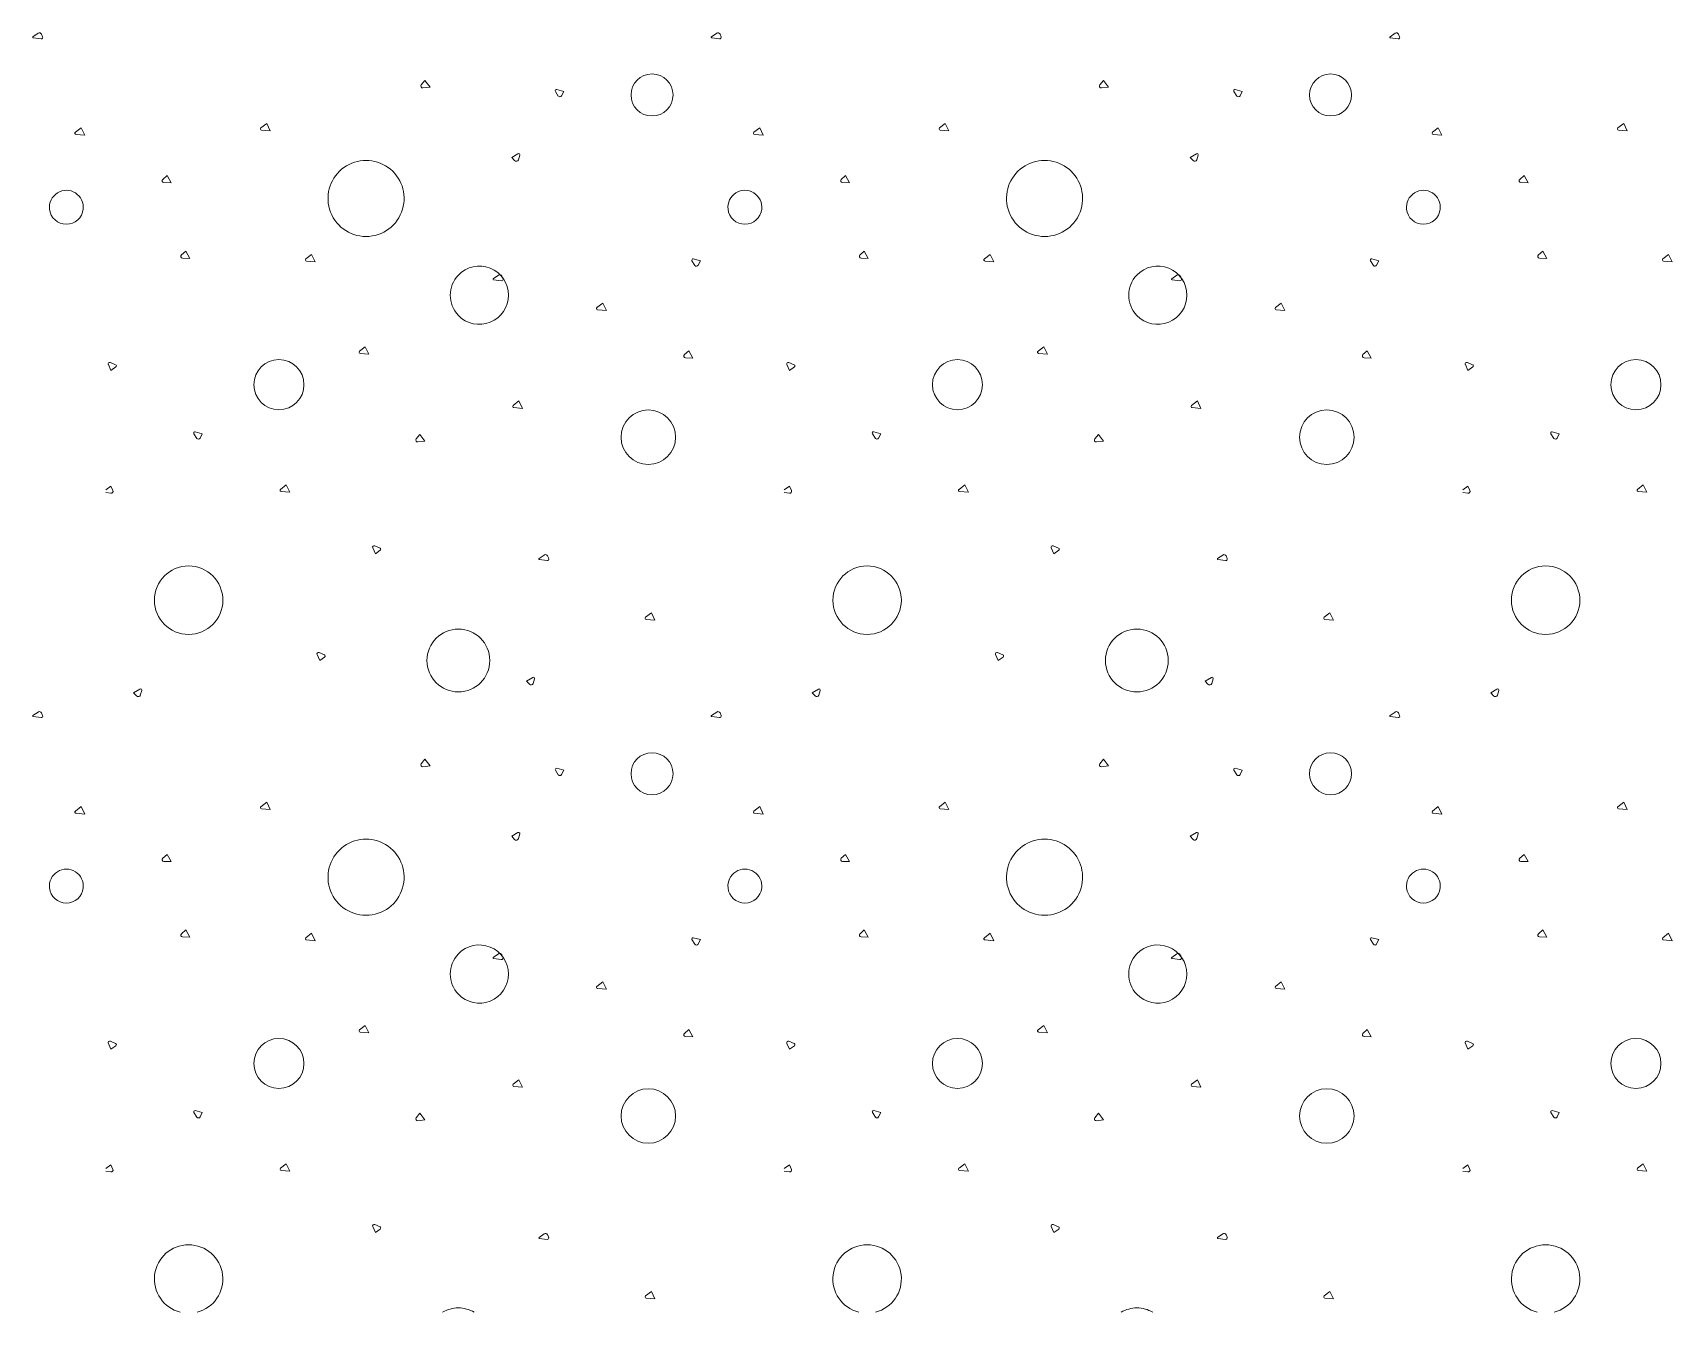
# Model space of a CAD drawing. Header units: millimetres. Extents: x 15 to 2176, y 3 to 641.
# Drawn here: x 1953.93 to 1992.59, y 18.47 to 48.63 of the extents above; entities that cross this region are included whole.
import ezdxf
from ezdxf.xclip import XClip

# ---------------------------------------------------------------- set-up
doc = ezdxf.new("R2010")
doc.units = ezdxf.units.MM
doc.header["$MEASUREMENT"] = 0
doc.header["$XCLIPFRAME"] = 0
doc.layers.add('A--------P-', color=7, linetype='Continuous')
doc.layers.add('A-L-10--EF-', color=4, linetype='Continuous', lineweight=0)

# ---------------------------------------------------------------- blocks, each defined once
blk = doc.blocks.new('*X12')
at = {"layer": 'A-L-10--EF-'}
for p, q in [((1953.935, 48.536), (1954.057, 48.621)), ((1954.124, 48.489), (1953.941, 48.514)), ((1954.136, 48.599), (1954.162, 48.539)), ((1969.935, 48.536), (1970.057, 48.621)), ((1970.124, 48.489), (1969.941, 48.514)), ((1970.136, 48.599), (1970.162, 48.539)), ((1985.935, 48.536), (1986.057, 48.621)), ((1986.124, 48.489), (1985.941, 48.514)), ((1986.136, 48.599), (1986.162, 48.539)), ((1963.091, 47.402), (1963.177, 47.506)), ((1963.297, 47.353), (1963.129, 47.332)), ((1963.177, 47.506), (1963.297, 47.353)), ((1966.323, 47.141), (1966.254, 47.251)), ((1966.286, 47.294), (1966.451, 47.25)), ((1966.451, 47.25), (1966.398, 47.145)), ((1979.091, 47.402), (1979.177, 47.506)), ((1979.297, 47.353), (1979.129, 47.332)), ((1979.177, 47.506), (1979.297, 47.353)), ((1982.323, 47.141), (1982.254, 47.251)), ((1982.286, 47.294), (1982.451, 47.25)), ((1982.451, 47.25), (1982.398, 47.145)), ((1959.31, 46.39), (1959.446, 46.495)), ((1959.446, 46.495), (1959.531, 46.321)), ((1975.31, 46.39), (1975.446, 46.495)), ((1975.446, 46.495), (1975.531, 46.321)), ((1991.31, 46.39), (1991.446, 46.495)), ((1991.446, 46.495), (1991.531, 46.321)), ((1954.936, 46.286), (1955.071, 46.391)), ((1955.156, 46.216), (1954.951, 46.234)), ((1955.071, 46.391), (1955.156, 46.216)), ((1959.531, 46.321), (1959.326, 46.338)), ((1970.936, 46.286), (1971.071, 46.391)), ((1971.156, 46.216), (1970.951, 46.234)), ((1971.071, 46.391), (1971.156, 46.216)), ((1975.531, 46.321), (1975.326, 46.338)), ((1986.936, 46.286), (1987.071, 46.391)), ((1987.156, 46.216), (1986.951, 46.234)), ((1987.071, 46.391), (1987.156, 46.216)), ((1991.531, 46.321), (1991.326, 46.338)), ((1965.371, 45.779), (1965.223, 45.693)), ((1965.223, 45.693), (1965.29, 45.618)), ((1965.38, 45.638), (1965.413, 45.746)), ((1981.371, 45.779), (1981.223, 45.693)), ((1981.223, 45.693), (1981.29, 45.618)), ((1981.38, 45.638), (1981.413, 45.746)), ((1956.996, 45.175), (1957.098, 45.264)), ((1957.098, 45.264), (1957.193, 45.095)), ((1972.996, 45.175), (1973.098, 45.264)), ((1973.098, 45.264), (1973.193, 45.095)), ((1988.996, 45.175), (1989.098, 45.264)), ((1989.098, 45.264), (1989.193, 45.095)), ((1957.193, 45.095), (1957.024, 45.099)), ((1973.193, 45.095), (1973.024, 45.099)), ((1989.193, 45.095), (1989.024, 45.099)), ((1957.437, 43.394), (1957.538, 43.483)), ((1957.633, 43.314), (1957.464, 43.319)), ((1957.538, 43.483), (1957.633, 43.314)), ((1960.369, 43.3), (1960.505, 43.405)), ((1960.505, 43.405), (1960.59, 43.231)), ((1969.506, 43.302), (1969.672, 43.258)), ((1973.437, 43.394), (1973.538, 43.483)), ((1973.633, 43.314), (1973.464, 43.319)), ((1973.538, 43.483), (1973.633, 43.314)), ((1976.369, 43.3), (1976.505, 43.405)), ((1976.505, 43.405), (1976.59, 43.231)), ((1985.506, 43.302), (1985.672, 43.258)), ((1989.437, 43.394), (1989.538, 43.483)), ((1989.633, 43.314), (1989.464, 43.319)), ((1989.538, 43.483), (1989.633, 43.314)), ((1992.369, 43.3), (1992.505, 43.405)), ((1992.505, 43.405), (1992.59, 43.231)), ((1960.59, 43.231), (1960.385, 43.249)), ((1964.79, 42.834), (1964.912, 42.92)), ((1969.544, 43.149), (1969.475, 43.258)), ((1969.672, 43.258), (1969.619, 43.153)), ((1976.59, 43.231), (1976.385, 43.249)), ((1980.79, 42.834), (1980.912, 42.92)), ((1985.544, 43.149), (1985.475, 43.258)), ((1985.672, 43.258), (1985.619, 43.153)), ((1992.59, 43.231), (1992.385, 43.249)), ((1964.978, 42.787), (1964.795, 42.812)), ((1964.991, 42.897), (1965.016, 42.837)), ((1980.978, 42.787), (1980.795, 42.812)), ((1980.991, 42.897), (1981.016, 42.837)), ((1967.235, 42.155), (1967.371, 42.261)), ((1967.371, 42.261), (1967.456, 42.086)), ((1983.235, 42.155), (1983.371, 42.261)), ((1983.371, 42.261), (1983.456, 42.086)), ((1967.456, 42.086), (1967.251, 42.104)), ((1983.456, 42.086), (1983.251, 42.104)), ((1961.635, 41.127), (1961.77, 41.232)), ((1961.855, 41.058), (1961.65, 41.075)), ((1961.77, 41.232), (1961.855, 41.058)), ((1969.296, 41.045), (1969.397, 41.134)), ((1969.397, 41.134), (1969.492, 40.965)), ((1977.635, 41.127), (1977.77, 41.232)), ((1977.855, 41.058), (1977.65, 41.075)), ((1977.77, 41.232), (1977.855, 41.058)), ((1985.296, 41.045), (1985.397, 41.134)), ((1985.397, 41.134), (1985.492, 40.965)), ((1955.712, 40.811), (1955.773, 40.671)), ((1955.884, 40.804), (1955.759, 40.859)), ((1955.773, 40.671), (1955.889, 40.754)), ((1969.492, 40.965), (1969.323, 40.969)), ((1971.712, 40.811), (1971.773, 40.671)), ((1971.884, 40.804), (1971.759, 40.859)), ((1971.773, 40.671), (1971.889, 40.754)), ((1985.492, 40.965), (1985.323, 40.969)), ((1987.712, 40.811), (1987.773, 40.671)), ((1987.884, 40.804), (1987.759, 40.859)), ((1987.773, 40.671), (1987.889, 40.754)), ((1965.257, 39.847), (1965.392, 39.953)), ((1965.392, 39.953), (1965.477, 39.778)), ((1981.257, 39.847), (1981.392, 39.953)), ((1981.392, 39.953), (1981.477, 39.778)), ((1965.477, 39.778), (1965.272, 39.796)), ((1981.477, 39.778), (1981.272, 39.796)), ((1957.799, 39.072), (1957.729, 39.182)), ((1957.761, 39.225), (1957.927, 39.181)), ((1957.927, 39.181), (1957.874, 39.076)), ((1962.973, 39.058), (1963.059, 39.162)), ((1963.059, 39.162), (1963.179, 39.009)), ((1973.799, 39.072), (1973.729, 39.182)), ((1973.761, 39.225), (1973.927, 39.181)), ((1973.927, 39.181), (1973.874, 39.076)), ((1978.973, 39.058), (1979.059, 39.162)), ((1979.059, 39.162), (1979.179, 39.009)), ((1989.799, 39.072), (1989.729, 39.182)), ((1989.761, 39.225), (1989.927, 39.181)), ((1989.927, 39.181), (1989.874, 39.076)), ((1963.179, 39.009), (1963.011, 38.988)), ((1979.179, 39.009), (1979.011, 38.988)), ((1955.652, 37.862), (1955.772, 37.947)), ((1955.772, 37.947), (1955.819, 37.839)), ((1959.772, 37.869), (1959.907, 37.974)), ((1959.907, 37.974), (1959.992, 37.8)), ((1971.652, 37.862), (1971.772, 37.947)), ((1971.772, 37.947), (1971.819, 37.839)), ((1975.772, 37.869), (1975.907, 37.974)), ((1975.907, 37.974), (1975.992, 37.8)), ((1987.652, 37.862), (1987.772, 37.947)), ((1987.772, 37.947), (1987.819, 37.839)), ((1991.772, 37.869), (1991.907, 37.974)), ((1991.907, 37.974), (1991.992, 37.8)), ((1955.773, 37.779), (1955.652, 37.795)), ((1959.992, 37.8), (1959.787, 37.818)), ((1971.773, 37.779), (1971.652, 37.795)), ((1975.992, 37.8), (1975.787, 37.818)), ((1987.773, 37.779), (1987.652, 37.795)), ((1991.992, 37.8), (1991.787, 37.818)), ((1961.946, 36.492), (1962.008, 36.351)), ((1962.119, 36.484), (1961.994, 36.539)), ((1962.008, 36.351), (1962.124, 36.435)), ((1977.946, 36.492), (1978.008, 36.351)), ((1978.119, 36.484), (1977.994, 36.539)), ((1978.008, 36.351), (1978.124, 36.435)), ((1965.869, 36.236), (1965.991, 36.322)), ((1966.058, 36.189), (1965.874, 36.214)), ((1966.07, 36.299), (1966.096, 36.239)), ((1981.869, 36.236), (1981.991, 36.322)), ((1982.058, 36.189), (1981.874, 36.214)), ((1982.07, 36.299), (1982.096, 36.239)), ((1968.382, 34.857), (1968.517, 34.962)), ((1968.602, 34.788), (1968.397, 34.805)), ((1968.517, 34.962), (1968.602, 34.788)), ((1984.382, 34.857), (1984.517, 34.962)), ((1984.602, 34.788), (1984.397, 34.805)), ((1984.517, 34.962), (1984.602, 34.788)), ((1960.807, 33.967), (1960.682, 34.022)), ((1976.807, 33.967), (1976.682, 34.022)), ((1960.634, 33.974), (1960.696, 33.834)), ((1960.696, 33.834), (1960.812, 33.917)), ((1976.634, 33.974), (1976.696, 33.834)), ((1976.696, 33.834), (1976.812, 33.917)), ((1965.722, 33.438), (1965.573, 33.352)), ((1965.573, 33.352), (1965.641, 33.277)), ((1965.731, 33.297), (1965.764, 33.404)), ((1981.722, 33.438), (1981.573, 33.352)), ((1981.573, 33.352), (1981.641, 33.277)), ((1981.731, 33.297), (1981.764, 33.404)), ((1956.457, 33.163), (1956.309, 33.077)), ((1956.309, 33.077), (1956.376, 33.002)), ((1956.466, 33.022), (1956.499, 33.129)), ((1972.457, 33.163), (1972.309, 33.077)), ((1972.309, 33.077), (1972.376, 33.002)), ((1972.466, 33.022), (1972.499, 33.129)), ((1988.457, 33.163), (1988.309, 33.077)), ((1988.309, 33.077), (1988.376, 33.002)), ((1988.466, 33.022), (1988.499, 33.129)), ((1953.935, 32.536), (1954.057, 32.621)), ((1954.124, 32.489), (1953.941, 32.514)), ((1954.136, 32.599), (1954.162, 32.539)), ((1969.935, 32.536), (1970.057, 32.621)), ((1970.124, 32.489), (1969.941, 32.514)), ((1970.136, 32.599), (1970.162, 32.539)), ((1985.935, 32.536), (1986.057, 32.621)), ((1986.124, 32.489), (1985.941, 32.514)), ((1986.136, 32.599), (1986.162, 32.539)), ((1963.091, 31.402), (1963.177, 31.506)), ((1963.297, 31.353), (1963.129, 31.332)), ((1963.177, 31.506), (1963.297, 31.353)), ((1979.091, 31.402), (1979.177, 31.506)), ((1979.297, 31.353), (1979.129, 31.332)), ((1979.177, 31.506), (1979.297, 31.353)), ((1966.323, 31.141), (1966.254, 31.251)), ((1966.286, 31.294), (1966.451, 31.25)), ((1966.451, 31.25), (1966.398, 31.145)), ((1982.323, 31.141), (1982.254, 31.251)), ((1982.286, 31.294), (1982.451, 31.25)), ((1982.451, 31.25), (1982.398, 31.145)), ((1954.936, 30.286), (1955.071, 30.391)), ((1955.156, 30.216), (1954.951, 30.234)), ((1955.071, 30.391), (1955.156, 30.216)), ((1959.31, 30.39), (1959.446, 30.495)), ((1959.531, 30.321), (1959.326, 30.338)), ((1959.446, 30.495), (1959.531, 30.321)), ((1970.936, 30.286), (1971.071, 30.391)), ((1971.156, 30.216), (1970.951, 30.234)), ((1971.071, 30.391), (1971.156, 30.216)), ((1975.31, 30.39), (1975.446, 30.495)), ((1975.531, 30.321), (1975.326, 30.338)), ((1975.446, 30.495), (1975.531, 30.321)), ((1986.936, 30.286), (1987.071, 30.391)), ((1987.156, 30.216), (1986.951, 30.234)), ((1987.071, 30.391), (1987.156, 30.216)), ((1991.31, 30.39), (1991.446, 30.495)), ((1991.531, 30.321), (1991.326, 30.338)), ((1991.446, 30.495), (1991.531, 30.321)), ((1965.371, 29.779), (1965.223, 29.693)), ((1981.371, 29.779), (1981.223, 29.693)), ((1965.223, 29.693), (1965.29, 29.618)), ((1965.38, 29.638), (1965.413, 29.746)), ((1981.223, 29.693), (1981.29, 29.618)), ((1981.38, 29.638), (1981.413, 29.746)), ((1956.996, 29.175), (1957.098, 29.264)), ((1957.193, 29.095), (1957.024, 29.099)), ((1957.098, 29.264), (1957.193, 29.095)), ((1972.996, 29.175), (1973.098, 29.264)), ((1973.193, 29.095), (1973.024, 29.099)), ((1973.098, 29.264), (1973.193, 29.095)), ((1988.996, 29.175), (1989.098, 29.264)), ((1989.193, 29.095), (1989.024, 29.099)), ((1989.098, 29.264), (1989.193, 29.095)), ((1957.437, 27.394), (1957.538, 27.483)), ((1957.538, 27.483), (1957.633, 27.314)), ((1973.437, 27.394), (1973.538, 27.483)), ((1973.538, 27.483), (1973.633, 27.314)), ((1989.437, 27.394), (1989.538, 27.483)), ((1989.538, 27.483), (1989.633, 27.314)), ((1957.633, 27.314), (1957.464, 27.319)), ((1960.369, 27.3), (1960.505, 27.405)), ((1960.59, 27.231), (1960.385, 27.249)), ((1960.505, 27.405), (1960.59, 27.231)), ((1969.544, 27.149), (1969.475, 27.258)), ((1969.506, 27.302), (1969.672, 27.258)), ((1969.672, 27.258), (1969.619, 27.153)), ((1973.633, 27.314), (1973.464, 27.319)), ((1976.369, 27.3), (1976.505, 27.405)), ((1976.59, 27.231), (1976.385, 27.249)), ((1976.505, 27.405), (1976.59, 27.231)), ((1985.544, 27.149), (1985.475, 27.258)), ((1985.506, 27.302), (1985.672, 27.258)), ((1985.672, 27.258), (1985.619, 27.153)), ((1989.633, 27.314), (1989.464, 27.319)), ((1992.369, 27.3), (1992.505, 27.405)), ((1992.59, 27.231), (1992.385, 27.249)), ((1992.505, 27.405), (1992.59, 27.231)), ((1964.79, 26.834), (1964.912, 26.92)), ((1964.978, 26.787), (1964.795, 26.812)), ((1964.991, 26.897), (1965.016, 26.837)), ((1980.79, 26.834), (1980.912, 26.92)), ((1980.978, 26.787), (1980.795, 26.812)), ((1980.991, 26.897), (1981.016, 26.837)), ((1967.235, 26.155), (1967.371, 26.261)), ((1967.456, 26.086), (1967.251, 26.104)), ((1967.371, 26.261), (1967.456, 26.086)), ((1983.235, 26.155), (1983.371, 26.261)), ((1983.456, 26.086), (1983.251, 26.104)), ((1983.371, 26.261), (1983.456, 26.086)), ((1961.635, 25.127), (1961.77, 25.232)), ((1961.77, 25.232), (1961.855, 25.058)), ((1969.296, 25.045), (1969.397, 25.134)), ((1969.397, 25.134), (1969.492, 24.965)), ((1977.635, 25.127), (1977.77, 25.232)), ((1977.77, 25.232), (1977.855, 25.058)), ((1985.296, 25.045), (1985.397, 25.134)), ((1985.397, 25.134), (1985.492, 24.965)), ((1955.712, 24.811), (1955.773, 24.671)), ((1955.884, 24.804), (1955.759, 24.859)), ((1955.773, 24.671), (1955.889, 24.754)), ((1961.855, 25.058), (1961.65, 25.075)), ((1969.492, 24.965), (1969.323, 24.969)), ((1971.712, 24.811), (1971.773, 24.671)), ((1971.884, 24.804), (1971.759, 24.859)), ((1971.773, 24.671), (1971.889, 24.754)), ((1977.855, 25.058), (1977.65, 25.075)), ((1985.492, 24.965), (1985.323, 24.969)), ((1987.712, 24.811), (1987.773, 24.671)), ((1987.884, 24.804), (1987.759, 24.859)), ((1987.773, 24.671), (1987.889, 24.754)), ((1965.257, 23.847), (1965.392, 23.953)), ((1965.477, 23.778), (1965.272, 23.796)), ((1965.392, 23.953), (1965.477, 23.778)), ((1981.257, 23.847), (1981.392, 23.953)), ((1981.477, 23.778), (1981.272, 23.796)), ((1981.392, 23.953), (1981.477, 23.778)), ((1957.761, 23.225), (1957.927, 23.181)), ((1973.761, 23.225), (1973.927, 23.181)), ((1989.761, 23.225), (1989.927, 23.181)), ((1957.799, 23.072), (1957.729, 23.182)), ((1957.927, 23.181), (1957.874, 23.076)), ((1962.973, 23.058), (1963.059, 23.162)), ((1963.179, 23.009), (1963.011, 22.988)), ((1963.059, 23.162), (1963.179, 23.009)), ((1973.799, 23.072), (1973.729, 23.182)), ((1973.927, 23.181), (1973.874, 23.076)), ((1978.973, 23.058), (1979.059, 23.162)), ((1979.179, 23.009), (1979.011, 22.988)), ((1979.059, 23.162), (1979.179, 23.009)), ((1989.799, 23.072), (1989.729, 23.182)), ((1989.927, 23.181), (1989.874, 23.076)), ((1955.652, 21.862), (1955.772, 21.947)), ((1955.773, 21.779), (1955.652, 21.795)), ((1955.772, 21.947), (1955.819, 21.839)), ((1959.772, 21.869), (1959.907, 21.974)), ((1959.992, 21.8), (1959.787, 21.818)), ((1959.907, 21.974), (1959.992, 21.8)), ((1971.652, 21.862), (1971.772, 21.947)), ((1971.773, 21.779), (1971.652, 21.795)), ((1971.772, 21.947), (1971.819, 21.839)), ((1975.772, 21.869), (1975.907, 21.974)), ((1975.992, 21.8), (1975.787, 21.818)), ((1975.907, 21.974), (1975.992, 21.8)), ((1987.652, 21.862), (1987.772, 21.947)), ((1987.773, 21.779), (1987.652, 21.795)), ((1987.772, 21.947), (1987.819, 21.839)), ((1991.772, 21.869), (1991.907, 21.974)), ((1991.992, 21.8), (1991.787, 21.818)), ((1991.907, 21.974), (1991.992, 21.8)), ((1961.946, 20.492), (1962.008, 20.351)), ((1962.119, 20.484), (1961.994, 20.539)), ((1977.946, 20.492), (1978.008, 20.351)), ((1978.119, 20.484), (1977.994, 20.539)), ((1962.008, 20.351), (1962.124, 20.435)), ((1965.869, 20.236), (1965.991, 20.322)), ((1966.058, 20.189), (1965.874, 20.214)), ((1966.07, 20.299), (1966.096, 20.239)), ((1978.008, 20.351), (1978.124, 20.435)), ((1981.869, 20.236), (1981.991, 20.322)), ((1982.058, 20.189), (1981.874, 20.214)), ((1982.07, 20.299), (1982.096, 20.239)), ((1968.382, 18.857), (1968.517, 18.962)), ((1968.517, 18.962), (1968.602, 18.788)), ((1984.382, 18.857), (1984.517, 18.962)), ((1984.517, 18.962), (1984.602, 18.788)), ((1968.602, 18.788), (1968.397, 18.805)), ((1984.602, 18.788), (1984.397, 18.805))]:
    blk.add_line(p, q, dxfattribs=at)
for centre, radius in [((1968.533, 47.166), 0.496), ((1984.533, 47.166), 0.496), ((1959.735, 40.337), 0.59), ((1975.735, 40.337), 0.59), ((1991.735, 40.337), 0.59), ((1968.445, 39.098), 0.643), ((1984.445, 39.098), 0.643), ((1957.605, 35.257), 0.807), ((1973.605, 35.257), 0.807), ((1989.605, 35.257), 0.807), ((1968.533, 31.166), 0.496), ((1984.533, 31.166), 0.496), ((1959.735, 24.337), 0.59), ((1975.735, 24.337), 0.59), ((1991.735, 24.337), 0.59), ((1968.445, 23.098), 0.643), ((1984.445, 23.098), 0.643)]:
    blk.add_circle(centre, radius, dxfattribs=at)
for centre, radius, start, end in [((1953.942, 48.526), 0.012, 125.1139, 262.2885), ((1954.088, 48.578), 0.0528, 23.1926, 125.1139), ((1954.129, 48.525), 0.036, 262.2885, 23.1926), ((1969.942, 48.526), 0.012, 125.1139, 262.2885), ((1970.088, 48.578), 0.0528, 23.1926, 125.1139), ((1970.129, 48.525), 0.036, 262.2885, 23.1926), ((1985.942, 48.526), 0.012, 125.1139, 262.2885), ((1986.088, 48.578), 0.0528, 23.1926, 125.1139), ((1986.129, 48.525), 0.036, 262.2885, 23.1926), ((1963.124, 47.375), 0.0432, 140.1139, 277.2885), ((1966.278, 47.266), 0.0288, 75.2067, 212.3813), ((1979.124, 47.375), 0.0432, 140.1139, 277.2885), ((1982.278, 47.266), 0.0288, 75.2067, 212.3813), ((1966.36, 47.164), 0.0432, 212.3813, 333.2854), ((1982.36, 47.164), 0.0432, 212.3813, 333.2854), ((1954.953, 46.263), 0.0288, 127.9022, 265.0768), ((1959.328, 46.367), 0.0288, 127.9022, 265.0768), ((1970.953, 46.263), 0.0288, 127.9022, 265.0768), ((1975.328, 46.367), 0.0288, 127.9022, 265.0768), ((1986.953, 46.263), 0.0288, 127.9022, 265.0768), ((1991.328, 46.367), 0.0288, 127.9022, 265.0768), ((1961.789, 44.727), 0.897, 343.6089, 196.3911), ((1965.33, 45.654), 0.0528, 221.9213, 342.8254), ((1965.386, 45.754), 0.0288, 342.8254, 120), ((1977.789, 44.727), 0.897, 343.6089, 196.3911), ((1981.33, 45.654), 0.0528, 221.9213, 342.8254), ((1981.386, 45.754), 0.0288, 342.8254, 120), ((1954.722, 44.518), 0.4, 353.7067, 186.2933), ((1957.025, 45.143), 0.0432, 131.2386, 268.4132), ((1970.722, 44.518), 0.4, 353.7067, 186.2933), ((1973.025, 45.143), 0.0432, 131.2386, 268.4132), ((1986.722, 44.518), 0.4, 353.7067, 186.2933), ((1989.025, 45.143), 0.0432, 131.2386, 268.4132), ((1954.722, 44.518), 0.4, 186.2933, 353.7067), ((1961.789, 44.727), 0.897, 196.3911, 343.6089), ((1970.722, 44.518), 0.4, 186.2933, 353.7067), ((1977.789, 44.727), 0.897, 196.3911, 343.6089), ((1986.722, 44.518), 0.4, 186.2933, 353.7067), ((1957.465, 43.362), 0.0432, 131.2386, 268.4132), ((1960.387, 43.277), 0.0288, 127.9022, 265.0768), ((1969.499, 43.274), 0.0288, 75.2067, 212.3813), ((1973.465, 43.362), 0.0432, 131.2386, 268.4132), ((1976.387, 43.277), 0.0288, 127.9022, 265.0768), ((1985.499, 43.274), 0.0288, 75.2067, 212.3813), ((1989.465, 43.362), 0.0432, 131.2386, 268.4132), ((1992.387, 43.277), 0.0288, 127.9022, 265.0768), ((1964.46, 42.445), 0.686, 136.1287, 223.8713), ((1964.46, 42.445), 0.686, 223.8713, 136.1287), ((1964.942, 42.876), 0.0528, 23.1926, 125.1139), ((1969.581, 43.172), 0.0432, 212.3813, 333.2854), ((1980.46, 42.445), 0.686, 136.1287, 223.8713), ((1980.46, 42.445), 0.686, 223.8713, 136.1287), ((1980.942, 42.876), 0.0528, 23.1926, 125.1139), ((1985.581, 43.172), 0.0432, 212.3813, 333.2854), ((1964.797, 42.824), 0.012, 125.1139, 262.2885), ((1964.983, 42.823), 0.036, 262.2885, 23.1926), ((1980.797, 42.824), 0.012, 125.1139, 262.2885), ((1980.983, 42.823), 0.036, 262.2885, 23.1926), ((1967.253, 42.133), 0.0288, 127.9022, 265.0768), ((1983.253, 42.133), 0.0288, 127.9022, 265.0768), ((1961.653, 41.104), 0.0288, 127.9022, 265.0768), ((1969.325, 41.013), 0.0432, 131.2386, 268.4132), ((1977.653, 41.104), 0.0288, 127.9022, 265.0768), ((1985.325, 41.013), 0.0432, 131.2386, 268.4132), ((1955.744, 40.826), 0.036, 66.4475, 203.6221), ((1955.873, 40.778), 0.0288, 305.5434, 66.4475), ((1971.744, 40.826), 0.036, 66.4475, 203.6221), ((1971.873, 40.778), 0.0288, 305.5434, 66.4475), ((1987.744, 40.826), 0.036, 66.4475, 203.6221), ((1987.873, 40.778), 0.0288, 305.5434, 66.4475), ((1965.275, 39.825), 0.0288, 127.9022, 265.0768), ((1981.275, 39.825), 0.0288, 127.9022, 265.0768), ((1957.753, 39.197), 0.0288, 75.2067, 212.3813), ((1957.835, 39.095), 0.0432, 212.3813, 333.2854), ((1963.006, 39.03), 0.0432, 140.1139, 277.2885), ((1973.753, 39.197), 0.0288, 75.2067, 212.3813), ((1973.835, 39.095), 0.0432, 212.3813, 333.2854), ((1979.006, 39.03), 0.0432, 140.1139, 277.2885), ((1989.753, 39.197), 0.0288, 75.2067, 212.3813), ((1989.835, 39.095), 0.0432, 212.3813, 333.2854), ((1955.779, 37.822), 0.0432, 262.2885, 23.1926), ((1959.789, 37.846), 0.0288, 127.9022, 265.0768), ((1971.779, 37.822), 0.0432, 262.2885, 23.1926), ((1975.789, 37.846), 0.0288, 127.9022, 265.0768), ((1987.779, 37.822), 0.0432, 262.2885, 23.1926), ((1991.789, 37.846), 0.0288, 127.9022, 265.0768), ((1961.979, 36.506), 0.036, 66.4475, 203.6221), ((1962.107, 36.458), 0.0288, 305.5434, 66.4475), ((1977.979, 36.506), 0.036, 66.4475, 203.6221), ((1978.107, 36.458), 0.0288, 305.5434, 66.4475), ((1965.876, 36.226), 0.012, 125.1139, 262.2885), ((1966.021, 36.278), 0.0528, 23.1926, 125.1139), ((1966.062, 36.225), 0.036, 262.2885, 23.1926), ((1981.876, 36.226), 0.012, 125.1139, 262.2885), ((1982.021, 36.278), 0.0528, 23.1926, 125.1139), ((1982.062, 36.225), 0.036, 262.2885, 23.1926), ((1968.4, 34.834), 0.0288, 127.9022, 265.0768), ((1984.4, 34.834), 0.0288, 127.9022, 265.0768), ((1963.966, 33.835), 0.74, 90, 270), ((1963.966, 33.835), 0.74, 270, 90), ((1979.966, 33.835), 0.74, 90, 270), ((1979.966, 33.835), 0.74, 270, 90), ((1960.667, 33.989), 0.036, 66.4475, 203.6221), ((1976.667, 33.989), 0.036, 66.4475, 203.6221), ((1960.795, 33.941), 0.0288, 305.5434, 66.4475), ((1976.795, 33.941), 0.0288, 305.5434, 66.4475), ((1965.68, 33.312), 0.0528, 221.9213, 342.8254), ((1965.736, 33.413), 0.0288, 342.8254, 120), ((1981.68, 33.312), 0.0528, 221.9213, 342.8254), ((1981.736, 33.413), 0.0288, 342.8254, 120), ((1956.416, 33.037), 0.0528, 221.9213, 342.8254), ((1956.472, 33.138), 0.0288, 342.8254, 120), ((1972.416, 33.037), 0.0528, 221.9213, 342.8254), ((1972.472, 33.138), 0.0288, 342.8254, 120), ((1988.416, 33.037), 0.0528, 221.9213, 342.8254), ((1988.472, 33.138), 0.0288, 342.8254, 120), ((1953.942, 32.526), 0.012, 125.1139, 262.2885), ((1954.088, 32.578), 0.0528, 23.1926, 125.1139), ((1954.129, 32.525), 0.036, 262.2885, 23.1926), ((1969.942, 32.526), 0.012, 125.1139, 262.2885), ((1970.088, 32.578), 0.0528, 23.1926, 125.1139), ((1970.129, 32.525), 0.036, 262.2885, 23.1926), ((1985.942, 32.526), 0.012, 125.1139, 262.2885), ((1986.088, 32.578), 0.0528, 23.1926, 125.1139), ((1986.129, 32.525), 0.036, 262.2885, 23.1926), ((1963.124, 31.375), 0.0432, 140.1139, 277.2885), ((1979.124, 31.375), 0.0432, 140.1139, 277.2885), ((1966.278, 31.266), 0.0288, 75.2067, 212.3813), ((1966.36, 31.164), 0.0432, 212.3813, 333.2854), ((1982.278, 31.266), 0.0288, 75.2067, 212.3813), ((1982.36, 31.164), 0.0432, 212.3813, 333.2854), ((1954.953, 30.263), 0.0288, 127.9022, 265.0768), ((1959.328, 30.367), 0.0288, 127.9022, 265.0768), ((1970.953, 30.263), 0.0288, 127.9022, 265.0768), ((1975.328, 30.367), 0.0288, 127.9022, 265.0768), ((1986.953, 30.263), 0.0288, 127.9022, 265.0768), ((1991.328, 30.367), 0.0288, 127.9022, 265.0768), ((1965.386, 29.754), 0.0288, 342.8254, 120), ((1981.386, 29.754), 0.0288, 342.8254, 120), ((1961.789, 28.727), 0.897, 343.6089, 196.3911), ((1965.33, 29.654), 0.0528, 221.9213, 342.8254), ((1977.789, 28.727), 0.897, 343.6089, 196.3911), ((1981.33, 29.654), 0.0528, 221.9213, 342.8254), ((1957.025, 29.143), 0.0432, 131.2386, 268.4132), ((1973.025, 29.143), 0.0432, 131.2386, 268.4132), ((1989.025, 29.143), 0.0432, 131.2386, 268.4132), ((1954.722, 28.518), 0.4, 353.7067, 186.2933), ((1970.722, 28.518), 0.4, 353.7067, 186.2933), ((1986.722, 28.518), 0.4, 353.7067, 186.2933), ((1954.722, 28.518), 0.4, 186.2933, 353.7067), ((1961.789, 28.727), 0.897, 196.3911, 343.6089), ((1970.722, 28.518), 0.4, 186.2933, 353.7067), ((1977.789, 28.727), 0.897, 196.3911, 343.6089), ((1986.722, 28.518), 0.4, 186.2933, 353.7067), ((1957.465, 27.362), 0.0432, 131.2386, 268.4132), ((1960.387, 27.277), 0.0288, 127.9022, 265.0768), ((1964.46, 26.445), 0.686, 223.8713, 136.1287), ((1969.499, 27.274), 0.0288, 75.2067, 212.3813), ((1969.581, 27.172), 0.0432, 212.3813, 333.2854), ((1973.465, 27.362), 0.0432, 131.2386, 268.4132), ((1976.387, 27.277), 0.0288, 127.9022, 265.0768), ((1980.46, 26.445), 0.686, 223.8713, 136.1287), ((1985.499, 27.274), 0.0288, 75.2067, 212.3813), ((1985.581, 27.172), 0.0432, 212.3813, 333.2854), ((1989.465, 27.362), 0.0432, 131.2386, 268.4132), ((1992.387, 27.277), 0.0288, 127.9022, 265.0768), ((1964.46, 26.445), 0.686, 136.1287, 223.8713), ((1964.797, 26.824), 0.012, 125.1139, 262.2885), ((1964.942, 26.876), 0.0528, 23.1926, 125.1139), ((1964.983, 26.823), 0.036, 262.2885, 23.1926), ((1980.46, 26.445), 0.686, 136.1287, 223.8713), ((1980.797, 26.824), 0.012, 125.1139, 262.2885), ((1980.942, 26.876), 0.0528, 23.1926, 125.1139), ((1980.983, 26.823), 0.036, 262.2885, 23.1926), ((1967.253, 26.133), 0.0288, 127.9022, 265.0768), ((1983.253, 26.133), 0.0288, 127.9022, 265.0768), ((1955.744, 24.826), 0.036, 66.4475, 203.6221), ((1955.873, 24.778), 0.0288, 305.5434, 66.4475), ((1961.653, 25.104), 0.0288, 127.9022, 265.0768), ((1969.325, 25.013), 0.0432, 131.2386, 268.4132), ((1971.744, 24.826), 0.036, 66.4475, 203.6221), ((1971.873, 24.778), 0.0288, 305.5434, 66.4475), ((1977.653, 25.104), 0.0288, 127.9022, 265.0768), ((1985.325, 25.013), 0.0432, 131.2386, 268.4132), ((1987.744, 24.826), 0.036, 66.4475, 203.6221), ((1987.873, 24.778), 0.0288, 305.5434, 66.4475), ((1965.275, 23.825), 0.0288, 127.9022, 265.0768), ((1981.275, 23.825), 0.0288, 127.9022, 265.0768), ((1957.753, 23.197), 0.0288, 75.2067, 212.3813), ((1973.753, 23.197), 0.0288, 75.2067, 212.3813), ((1989.753, 23.197), 0.0288, 75.2067, 212.3813), ((1957.835, 23.095), 0.0432, 212.3813, 333.2854), ((1963.006, 23.03), 0.0432, 140.1139, 277.2885), ((1973.835, 23.095), 0.0432, 212.3813, 333.2854), ((1979.006, 23.03), 0.0432, 140.1139, 277.2885), ((1989.835, 23.095), 0.0432, 212.3813, 333.2854), ((1955.779, 21.822), 0.0432, 262.2885, 23.1926), ((1959.789, 21.846), 0.0288, 127.9022, 265.0768), ((1971.779, 21.822), 0.0432, 262.2885, 23.1926), ((1975.789, 21.846), 0.0288, 127.9022, 265.0768), ((1987.779, 21.822), 0.0432, 262.2885, 23.1926), ((1991.789, 21.846), 0.0288, 127.9022, 265.0768), ((1961.979, 20.506), 0.036, 66.4475, 203.6221), ((1977.979, 20.506), 0.036, 66.4475, 203.6221), ((1962.107, 20.458), 0.0288, 305.5434, 66.4475), ((1965.876, 20.226), 0.012, 125.1139, 262.2885), ((1966.021, 20.278), 0.0528, 23.1926, 125.1139), ((1966.062, 20.225), 0.036, 262.2885, 23.1926), ((1978.107, 20.458), 0.0288, 305.5434, 66.4475), ((1981.876, 20.226), 0.012, 125.1139, 262.2885), ((1982.021, 20.278), 0.0528, 23.1926, 125.1139), ((1982.062, 20.225), 0.036, 262.2885, 23.1926), ((1957.605, 19.257), 0.807, 284.171, 255.829), ((1973.605, 19.257), 0.807, 284.171, 255.829), ((1989.605, 19.257), 0.807, 284.171, 255.829), ((1963.966, 17.835), 0.74, 90, 120.2431), ((1963.966, 17.835), 0.74, 59.7569, 90), ((1968.4, 18.834), 0.0288, 127.9022, 265.0768), ((1979.966, 17.835), 0.74, 90, 120.2431), ((1979.966, 17.835), 0.74, 59.7569, 90), ((1984.4, 18.834), 0.0288, 127.9022, 265.0768)]:
    blk.add_arc(centre, radius, start, end, dxfattribs=at)
blk = doc.blocks.new('Drawing_4_4', base_point=(1874.468, 329.559))
blk.add_blockref('*X12', (0, 0))

msp = doc.modelspace()

# ---------------------------------------------------------------- block references
at = {"layer": 'A--------P-'}
ref = msp.add_blockref('Drawing_4_4', (1874.468, 329.559), dxfattribs=at)
XClip(ref).set_block_clipping_path([(1621.1657714889, 18.4741086751), (2127.7704267137, 640.6436337123)])

doc.saveas('drawing.dxf')
